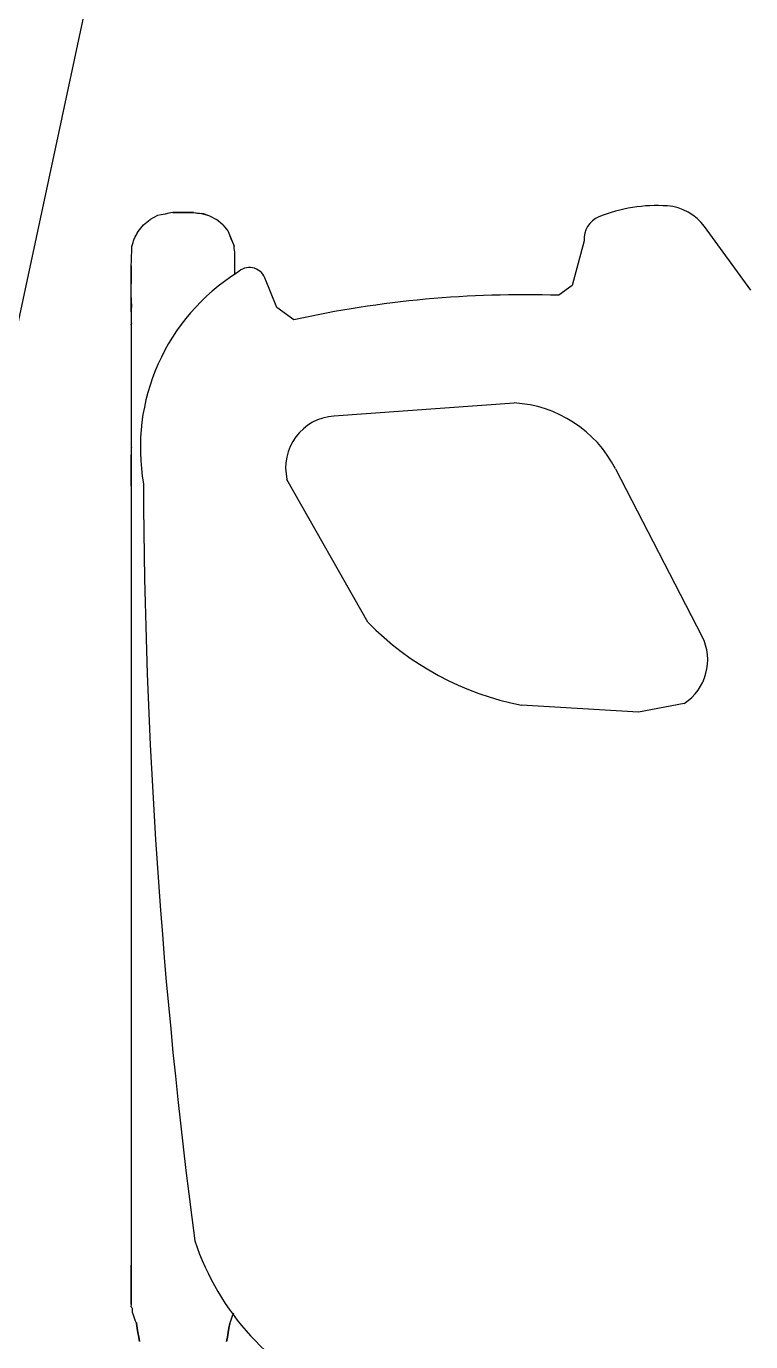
# Model space of a CAD drawing. Header units: millimetres. Extents: x 3552052 to 4144896, y -707811 to -630695.
# Drawn here: x 3651773.7 to 3651983.2, y -699691.1 to -699310.7 of the extents above; entities that cross this region are included whole.
import ezdxf

# ---------------------------------------------------------------- set-up
doc = ezdxf.new("R2010")
doc.units = ezdxf.units.MM
doc.header["$LTSCALE"] = 6
doc.header["$MEASUREMENT"] = 0
doc.layers.add('COL', color=5, linetype='CONTINUOUS', lineweight=0)
doc.layers.add('EQP', color=6, linetype='CONTINUOUS', lineweight=0)

msp = doc.modelspace()

# ---------------------------------------------------------------- linework, layer by layer
at = {"layer": 'COL', "color": 7, "lineweight": -3}
msp.add_line((3651602.24, -700185.74), (3652352.24, -696685.74), dxfattribs=at)
at = {"layer": 'EQP', "lineweight": -3}
for p, q in [((3651813.87, -699365.02), (3651812.77, -699365.23)), ((3651814.97, -699364.81), (3651813.87, -699365.02)), ((3651816.07, -699364.6), (3651814.97, -699364.81)), ((3651816.07, -699364.6), (3651817.57, -699364.6)), ((3651817.57, -699364.6), (3651816.07, -699364.6)), ((3651817.57, -699364.6), (3651819.07, -699364.6)), ((3651819.07, -699364.6), (3651817.57, -699364.6)), ((3651819.07, -699364.6), (3651820.57, -699364.6)), ((3651820.57, -699364.6), (3651819.07, -699364.6)), ((3651820.57, -699364.6), (3651822.06, -699364.6)), ((3651822.06, -699364.6), (3651820.57, -699364.6)), ((3651822.06, -699364.6), (3651824.38, -699364.83)), ((3651822.06, -699364.6), (3651822.64, -699364.66)), ((3651822.64, -699364.66), (3651823.22, -699364.72)), ((3651823.22, -699364.72), (3651823.8, -699364.77)), ((3651823.8, -699364.77), (3651824.38, -699364.83)), ((3651824.38, -699364.83), (3651826.47, -699365.45)), ((3651824.95, -699365), (3651824.38, -699364.83)), ((3651825.51, -699365.17), (3651824.95, -699365)), ((3651826.08, -699365.34), (3651825.51, -699365.17)), ((3651806.04, -699370.03), (3651807.6, -699368.11)), ((3651807.6, -699368.11), (3651809.52, -699366.56)), ((3651811.66, -699365.45), (3651809.52, -699366.56)), ((3651812.77, -699365.23), (3651811.66, -699365.45)), ((3651826.65, -699365.52), (3651826.08, -699365.34)), ((3651826.47, -699365.45), (3651828.74, -699366.64)), ((3651830.54, -699368.11), (3651828.74, -699366.64)), ((3651830.54, -699368.11), (3651832.01, -699369.91)), ((3651983.19, -699387.01), (3651969.81, -699368.61)), ((3651804.61, -699373.29), (3651804.77, -699372.73)), ((3651804.77, -699372.73), (3651804.93, -699372.18)), ((3651804.93, -699372.18), (3651806.04, -699370.03)), ((3651804.93, -699372.18), (3651805.21, -699371.64)), ((3651805.21, -699371.64), (3651805.49, -699371.1)), ((3651805.49, -699371.1), (3651805.77, -699370.57)), ((3651805.77, -699370.57), (3651806.04, -699370.03)), ((3651832.01, -699369.91), (3651832.09, -699370.03)), ((3651832.09, -699370.03), (3651833.82, -699374.27)), ((3651832.47, -699371), (3651832.92, -699372.09)), ((3651832.92, -699372.09), (3651833.37, -699373.18)), ((3651935.04, -699372.77), (3651931.61, -699385.67)), ((3651804.19, -699377.2), (3651804.24, -699375.81)), ((3651804.24, -699375.81), (3651804.29, -699374.41)), ((3651804.29, -699374.41), (3651804.45, -699373.85)), ((3651804.45, -699373.85), (3651804.61, -699373.29)), ((3651833.37, -699373.18), (3651833.82, -699374.27)), ((3651833.88, -699374.85), (3651833.82, -699374.27)), ((3651833.93, -699375.43), (3651833.88, -699374.85)), ((3651833.99, -699376.01), (3651833.93, -699375.43)), ((3651834.05, -699376.59), (3651833.99, -699376.01)), ((3651834.05, -699380), (3651834.05, -699376.59)), ((3651834.05, -699376.8), (3651834.05, -699376.59)), ((3651804.09, -699380), (3651804.14, -699378.6)), ((3651804.09, -699381.1), (3651804.09, -699380)), ((3651804.09, -699382.19), (3651804.09, -699380)), ((3651804.09, -699380), (3651804.09, -699382.19)), ((3651804.14, -699378.6), (3651804.19, -699377.2)), ((3651834.05, -699377.01), (3651834.05, -699376.8)), ((3651834.05, -699377.22), (3651834.05, -699377.01)), ((3651834.05, -699377.43), (3651834.05, -699377.22)), ((3651834.05, -699378.07), (3651834.05, -699377.43)), ((3651834.05, -699378.71), (3651834.05, -699378.07)), ((3651834.05, -699379.36), (3651834.05, -699378.71)), ((3651834.05, -699380), (3651834.05, -699379.36)), ((3651834.05, -699381.1), (3651834.05, -699380)), ((3651804.09, -699382.2), (3651804.09, -699381.1)), ((3651804.09, -699381.38), (3651804.09, -699381.86)), ((3651804.09, -699381.38), (3651804.09, -699382.66)), ((3651804.09, -699381.86), (3651804.09, -699381.38)), ((3651804.09, -699382.66), (3651804.09, -699381.38)), ((3651804.09, -699381.38), (3651804.09, -699382.66)), ((3651804.09, -699381.86), (3651804.09, -699382.34)), ((3651804.09, -699382.34), (3651804.09, -699381.86)), ((3651804.09, -699384.38), (3651804.09, -699382.19)), ((3651804.09, -699382.19), (3651804.09, -699384.38)), ((3651804.09, -699383.3), (3651804.09, -699382.2)), ((3651804.09, -699382.34), (3651804.09, -699382.82)), ((3651804.09, -699382.82), (3651804.09, -699382.34)), ((3651804.09, -699382.66), (3651804.09, -699383.95)), ((3651804.09, -699383.95), (3651804.09, -699382.66)), ((3651804.09, -699382.66), (3651804.09, -699383.95)), ((3651804.09, -699382.82), (3651804.09, -699383.31)), ((3651804.09, -699383.31), (3651804.09, -699382.82)), ((3651804.09, -699384.4), (3651804.09, -699383.3)), ((3651804.09, -699384.11), (3651804.09, -699383.31)), ((3651804.09, -699383.95), (3651804.09, -699385.23)), ((3651804.09, -699385.23), (3651804.09, -699383.95)), ((3651804.09, -699383.95), (3651804.09, -699385.23)), ((3651804.09, -699384.91), (3651804.09, -699384.11)), ((3651834.05, -699382.2), (3651834.05, -699381.1)), ((3651834.05, -699382.56), (3651834.05, -699382.2)), ((3651846.2, -699392), (3651842.71, -699383.46)), ((3651804.09, -699389.15), (3651804.09, -699385.23)), ((3651804.09, -699389.7), (3651804.09, -699387.88)), ((3651931.61, -699385.67), (3651927.68, -699388.52)), ((3651804.09, -699393.33), (3651804.09, -699388.76)), ((3651804.09, -699391.77), (3651804.09, -699389.15)), ((3651804.09, -699389.15), (3651804.09, -699391.77)), ((3651804.09, -699391.52), (3651804.09, -699389.7)), ((3651804.09, -699390.89), (3651804.09, -699393.33)), ((3651804.14, -699390.98), (3651804.09, -699393.33)), ((3651804.09, -699393.33), (3651804.09, -699391.52)), ((3651804.09, -699393.33), (3651804.09, -699391.77)), ((3651804.09, -699391.77), (3651804.09, -699393.33)), ((3651804.09, -699393.33), (3651804.09, -699394.93)), ((3651804.09, -699394.93), (3651804.09, -699396.52)), ((3651851.07, -699395.61), (3651846.2, -699392)), ((3651804.09, -699397.03), (3651804.12, -699396.52)), ((3651804.12, -699396.52), (3651804.09, -699397.03)), ((3651804.09, -699396.52), (3651804.09, -699398.11)), ((3651804.09, -699398.11), (3651804.09, -699399.71)), ((3651804.09, -699399.71), (3651804.09, -699401.68)), ((3651804.09, -699401.68), (3651804.09, -699403.66)), ((3651804.09, -699403.66), (3651804.09, -699405.63)), ((3651804.09, -699405.63), (3651804.09, -699407.61)), ((3651804.09, -699407.61), (3651804.09, -699412.48)), ((3651804.09, -699412.48), (3651804.09, -699417.36)), ((3651804.09, -699417.36), (3651804.09, -699422.23)), ((3651804.09, -699422.23), (3651804.09, -699427.1)), ((3651862.7, -699423.41), (3651914.8, -699419.65)), ((3651804.09, -699427.1), (3651804.09, -699432.67)), ((3651804.09, -699432.26), (3651804.11, -699432.67)), ((3651804.09, -699432.67), (3651804.09, -699438.23)), ((3651804.09, -699438.06), (3651804.09, -699434.62)), ((3651804.09, -699443.61), (3651804.09, -699438.06)), ((3651804.09, -699438.23), (3651804.09, -699443.79)), ((3651944.11, -699438.67), (3651969.09, -699487.07)), ((3651804.09, -699443.79), (3651804.09, -699449.35)), ((3651872.53, -699483.04), (3651849.1, -699441.77)), ((3651804.09, -699449.35), (3651804.09, -699476.8)), ((3651804.09, -699476.8), (3651804.09, -699504.25)), ((3651804.09, -699504.25), (3651804.09, -699531.7)), ((3651950.79, -699509.07), (3651916.96, -699507.02)), ((3651963.93, -699506.56), (3651950.79, -699509.07)), ((3651804.09, -699531.7), (3651804.09, -699559.15)), ((3651804.09, -699559.15), (3651804.09, -699586.6)), ((3651804.09, -699586.6), (3651804.09, -699614.04)), ((3651804.09, -699614.04), (3651804.09, -699641.49)), ((3651804.09, -699641.49), (3651804.09, -699668.93)), ((3651804.09, -699668.93), (3651804.09, -699671.2)), ((3651804.09, -699671.2), (3651804.09, -699668.93)), ((3651804.09, -699671.2), (3651804.09, -699673.47)), ((3651804.09, -699673.47), (3651804.09, -699671.2)), ((3651804.09, -699673.47), (3651804.09, -699675.73)), ((3651804.09, -699675.73), (3651804.09, -699673.47)), ((3651804.09, -699675.73), (3651804.09, -699678)), ((3651804.09, -699678), (3651804.09, -699675.73)), ((3651804.09, -699678), (3651804.09, -699678.56)), ((3651804.09, -699678.56), (3651804.09, -699678)), ((3651804.09, -699678.56), (3651804.09, -699679.13)), ((3651804.09, -699679.13), (3651804.09, -699678.56)), ((3651804.09, -699679.13), (3651804.09, -699679.7)), ((3651804.09, -699679.7), (3651804.09, -699679.13)), ((3651804.09, -699679.7), (3651804.09, -699680.27)), ((3651804.09, -699680.27), (3651804.09, -699679.7)), ((3651804.09, -699681.02), (3651804.16, -699680.25)), ((3651804.16, -699681.11), (3651804.09, -699681.02)), ((3651804.22, -699681.2), (3651804.16, -699681.11)), ((3651804.29, -699681.29), (3651804.22, -699681.2)), ((3651804.35, -699681.37), (3651804.35, -699682.51)), ((3651804.35, -699682.51), (3651804.66, -699683.34)), ((3651804.66, -699683.34), (3651804.96, -699684.18)), ((3651804.96, -699684.18), (3651805.26, -699685.01)), ((3651832.87, -699685.01), (3651833.18, -699684.18)), ((3651833.18, -699684.18), (3651833.48, -699683.34)), ((3651833.48, -699683.34), (3651833.7, -699682.75)), ((3651805.26, -699685.01), (3651805.57, -699685.85)), ((3651805.57, -699685.56), (3651805.57, -699685.85)), ((3651805.57, -699685.85), (3651805.8, -699687.15)), ((3651805.8, -699687.15), (3651805.57, -699685.85)), ((3651805.57, -699685.85), (3651805.8, -699687.15)), ((3651805.8, -699687.15), (3651806.03, -699688.45)), ((3651806.03, -699688.45), (3651805.8, -699687.15)), ((3651805.8, -699687.15), (3651806.03, -699688.45)), ((3651806.03, -699688.45), (3651806.26, -699689.76)), ((3651806.26, -699689.76), (3651806.03, -699688.45)), ((3651806.03, -699688.45), (3651806.26, -699689.76)), ((3651832.11, -699688.45), (3651831.88, -699689.76)), ((3651831.88, -699689.76), (3651832.11, -699688.45)), ((3651832.11, -699688.45), (3651831.88, -699689.76)), ((3651832.34, -699687.15), (3651832.11, -699688.45)), ((3651832.11, -699688.45), (3651832.34, -699687.15)), ((3651832.34, -699687.15), (3651832.11, -699688.45)), ((3651832.57, -699685.85), (3651832.34, -699687.15)), ((3651832.34, -699687.15), (3651832.57, -699685.85)), ((3651832.57, -699685.85), (3651832.34, -699687.15)), ((3651832.57, -699685.85), (3651832.87, -699685.01)), ((3651806.26, -699689.76), (3651806.49, -699691.06)), ((3651806.49, -699691.06), (3651806.26, -699689.76)), ((3651806.26, -699689.76), (3651806.49, -699691.06)), ((3651831.88, -699689.76), (3651831.65, -699691.06)), ((3651831.65, -699691.06), (3651831.88, -699689.76)), ((3651831.88, -699689.76), (3651831.65, -699691.06)), ((3651831.68, -699690.78), (3651831.65, -699691.06))]:
    msp.add_line(p, q, dxfattribs=at)
for centre, radius, start, end in [((3651956, -699406.75), 44.18, 85.9763, 112.1987), ((3651958.09, -699377.14), 14.49, 36.0364, 85.9763), ((3651941.92, -699372.23), 6.9, 112.1987, 184.4333), ((3651866.39, -699432.59), 59.68, 121.945, 190.1121), ((3651838.27, -699385.27), 4.79, 22.1966, 136.1897), ((3651917.62, -699697.23), 308.87, 88.1334, 102.442), ((3651912.78, -699454.84), 35.25, 27.3046, 86.7262), ((3651863.78, -699438.43), 15.05, 94.1372, 192.8162), ((3653526.14, -699436.43), 1718.52, 180.22145, 187.54108), ((3651933.13, -699423.93), 84.65, 224.2878, 258.9876), ((3651955.74, -699493.96), 15.03, 303.0408, 27.3046), ((3651894.98, -699637.83), 76.41, 198.4103, 246.4928)]:
    msp.add_arc(centre, radius, start, end, dxfattribs=at)

doc.saveas('drawing.dxf')
